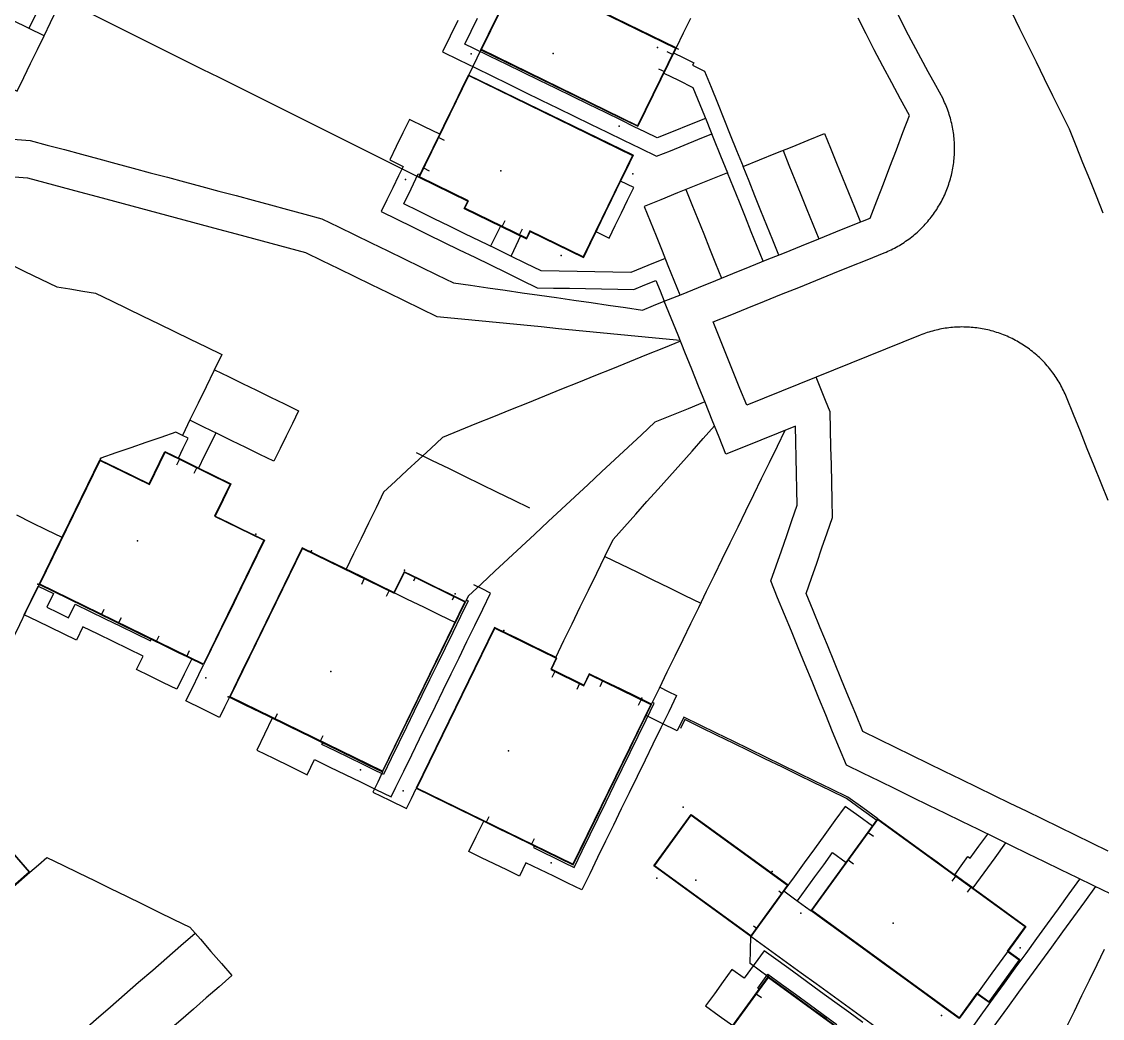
# Model space of a CAD drawing. Header units: metres. Extents: x 337936 to 338469, y 373266 to 374026.
# Drawn here: x 338350.1 to 338407.9, y 373376.8 to 373430 of the extents above; entities that cross this region are included whole.
import ezdxf

# ---------------------------------------------------------------- set-up
doc = ezdxf.new("R2010")
doc.units = ezdxf.units.M
for name, color, linetype in [('3D_LINES', 3, 'Continuous'), ('3D_Points', 1, 'Continuous'), ('PLOTS EXTERNAL LEVEL', 6, 'Continuous'), ('PLOTS FFL', 5, 'Continuous')]:
    doc.layers.add(name, color=color, linetype=linetype)

msp = doc.modelspace()

# ---------------------------------------------------------------- linework, layer by layer
at = {"layer": '3D_LINES'}
for points in [[(338351.344, 373429.244, 34.001), (338351.692, 373429.959, 34.001), (338352.041, 373430.673, 34.001), (338352.389, 373431.388, 34.001), (338353.109, 373431.037, 34.001), (338353.459, 373431.756, 34.001), (338353.81, 373432.475, 34.001), (338354.161, 373433.194, 34.001), (338353.352, 373433.589, 34.001), (338352.543, 373433.983, 34.001), (338352.192, 373433.264, 34.001), (338351.841, 373432.545, 34.001), (338351.491, 373431.826, 34.001), (338351.581, 373431.782, 34.001), (338351.232, 373431.068, 34.001), (338350.884, 373430.353, 34.001), (338350.535, 373429.639, 34.001)], [(338376.586, 373432.753, 34.043), (338377.442, 373432.335, 34.043), (338378.299, 373431.917, 34.043), (338379.155, 373431.5, 34.043), (338380.012, 373431.082, 34.043), (338380.868, 373430.664, 34.043), (338381.724, 373430.246, 34.043), (338382.581, 373429.829, 34.043), (338383.437, 373429.411, 34.043), (338384.294, 373428.993, 34.043), (338384.766, 373428.763, 34.043), (338385.239, 373428.532, 34.043)], [(338351.405, 373431.651, 34.001), (338351.783, 373431.462, 34.002), (338352.673, 373431.018, 34.002), (338353.563, 373430.575, 34.002), (338354.453, 373430.131, 34.002), (338355.343, 373429.687, 34.002), (338356.233, 373429.243, 34.002), (338357.122, 373428.799, 34.002), (338358.012, 373428.355, 34.002), (338358.902, 373427.911, 34.002), (338359.792, 373427.467, 34.002), (338360.682, 373427.023, 34.002), (338361.572, 373426.579, 34.002), (338362.462, 373426.135, 34.002), (338363.352, 373425.691, 34.002), (338364.242, 373425.247, 34.002), (338365.131, 373424.803, 34.002), (338366.021, 373424.359, 34.002), (338366.911, 373423.915, 34.002), (338367.801, 373423.471, 34.002), (338368.691, 373423.027, 34.002), (338369.581, 373422.583, 34.002), (338370.471, 373422.139, 34.002), (338371.361, 373421.696, 34.002)], [(338341.547, 373430.351, 33.93), (338342.382, 373429.944, 33.93), (338343.217, 373429.536, 33.929), (338344.052, 373429.129, 33.929), (338344.887, 373428.722, 33.928), (338345.722, 373428.315, 33.928), (338346.557, 373427.907, 33.928), (338347.392, 373427.5, 33.928), (338348.227, 373427.093, 33.932), (338349.062, 373426.685, 33.937), (338349.897, 373426.278, 33.941), (338350.259, 373427.02, 33.95), (338350.621, 373427.761, 33.959), (338350.982, 373428.503, 33.969), (338351.344, 373429.244, 33.978), (338350.509, 373429.651, 33.973), (338349.674, 373430.059, 33.971)], [(338386.673, 373424.833, 34.043), (338385.813, 373424.485, 34.043), (338384.954, 373424.138, 34.043), (338384.094, 373423.791, 34.043), (338383.464, 373424.098, 34.043), (338382.834, 373424.405, 34.043), (338382.204, 373424.712, 34.043), (338381.326, 373425.141, 34.043), (338380.447, 373425.569, 34.043), (338379.569, 373425.998, 34.043), (338378.69, 373426.426, 34.043), (338377.812, 373426.855, 34.043), (338376.933, 373427.283, 34.043), (338376.055, 373427.711, 34.043), (338375.177, 373428.14, 34.043), (338374.298, 373428.568, 34.043), (338373.824, 373428.8, 34.043), (338374.162, 373429.493, 34.043), (338374.5, 373430.186, 34.043)], [(338385.872, 373430.172, 34.042), (338385.488, 373429.385, 34.042), (338385.104, 373428.598, 34.042), (338384.695, 373427.759, 34.042), (338384.286, 373426.921, 34.042), (338383.878, 373426.083, 34.042), (338383.469, 373425.245, 34.042), (338383.06, 373424.406, 34.042), (338382.222, 373424.815, 34.043), (338381.383, 373425.224, 34.043), (338380.545, 373425.633, 34.043), (338379.706, 373426.042, 34.043), (338378.868, 373426.451, 34.043), (338378.03, 373426.86, 34.043), (338377.191, 373427.268, 34.043), (338376.353, 373427.677, 34.043), (338375.515, 373428.086, 34.043), (338374.676, 373428.495, 34.043), (338375.085, 373429.334, 34.043), (338375.494, 373430.172, 34.043)], [(338408.309, 373383.407, 34.235), (338407.428, 373383.837, 34.238), (338406.546, 373384.267, 34.24), (338405.664, 373384.697, 34.243), (338404.783, 373385.127, 34.246), (338403.901, 373385.557, 34.248), (338403.019, 373385.987, 34.248), (338402.138, 373386.417, 34.248), (338401.256, 373386.847, 34.246), (338400.374, 373387.277, 34.24), (338399.493, 373387.707, 34.234), (338398.611, 373388.137, 34.228), (338397.73, 373388.567, 34.221), (338396.848, 373388.997, 34.215), (338395.966, 373389.427, 34.209), (338395.085, 373389.857, 34.203), (338394.203, 373390.287, 34.197), (338393.835, 373391.181, 34.192), (338393.468, 373392.075, 34.188), (338393.1, 373392.969, 34.184), (338392.733, 373393.863, 34.179), (338392.365, 373394.758, 34.175), (338391.998, 373395.652, 34.17), (338391.63, 373396.546, 34.166), (338391.263, 373397.44, 34.161), (338390.895, 373398.334, 34.157), (338390.528, 373399.228, 34.153), (338390.16, 373400.123, 34.148), (338390.444, 373400.932, 34.148), (338390.727, 373401.741, 34.147), (338391.011, 373402.55, 34.147), (338391.294, 373403.36, 34.146), (338391.578, 373404.169, 34.146), (338391.558, 373405.015, 34.144), (338391.538, 373405.862, 34.141), (338391.518, 373406.708, 34.139), (338391.498, 373407.554, 34.137), (338391.479, 373408.401, 34.135), (338390.551, 373408.026, 34.13), (338389.624, 373407.651, 34.126), (338388.697, 373407.277, 34.121), (338387.77, 373406.902, 34.117), (338387.404, 373407.809, 34.113), (338387.037, 373408.715, 34.108), (338386.671, 373409.622, 34.104), (338386.305, 373410.529, 34.099), (338385.938, 373411.435, 34.095), (338385.572, 373412.342, 34.09), (338385.206, 373413.248, 34.086), (338384.84, 373414.155, 34.082), (338384.473, 373415.061, 34.077), (338385.39, 373415.432, 34.081), (338386.308, 373415.803, 34.086), (338387.225, 373416.173, 34.09), (338388.142, 373416.544, 34.095), (338389.059, 373416.914, 34.099), (338389.976, 373417.285, 34.103), (338390.893, 373417.655, 34.108), (338391.81, 373418.026, 34.112), (338392.727, 373418.396, 34.108), (338393.644, 373418.767, 34.104), (338394.562, 373419.137, 34.1), (338395.479, 373419.508, 34.095), (338395.827, 373420.42, 34.09), (338396.175, 373421.333, 34.084), (338396.524, 373422.245, 34.079), (338396.872, 373423.158, 34.073), (338397.221, 373424.07, 34.067), (338397.569, 373424.983, 34.062), (338397.096, 373425.859, 34.058), (338396.623, 373426.735, 34.055), (338396.15, 373427.611, 34.052), (338395.677, 373428.487, 34.049), (338395.256, 373429.339, 34.045), (338394.835, 373430.191, 34.042)], [(338408.182, 373404.43, 34.134), (338407.812, 373405.348, 34.132), (338407.441, 373406.265, 34.129), (338407.07, 373407.183, 34.127), (338406.699, 373408.101, 34.125), (338406.328, 373409.019, 34.121), (338405.958, 373409.936, 34.118), (338405.92, 373410.028, 34.117), (338405.88, 373410.119, 34.117), (338405.839, 373410.21, 34.116), (338405.797, 373410.299, 34.116), (338405.753, 373410.388, 34.116), (338405.708, 373410.476, 34.115), (338405.661, 373410.564, 34.115), (338405.613, 373410.651, 34.115), (338405.563, 373410.736, 34.114), (338405.512, 373410.821, 34.114), (338405.459, 373410.906, 34.114), (338405.405, 373410.989, 34.114), (338405.35, 373411.071, 34.113), (338405.294, 373411.153, 34.113), (338405.236, 373411.233, 34.113), (338405.176, 373411.313, 34.112), (338405.116, 373411.391, 34.112), (338405.054, 373411.469, 34.112), (338404.991, 373411.546, 34.112), (338404.926, 373411.621, 34.112), (338404.861, 373411.695, 34.111), (338404.794, 373411.769, 34.111), (338404.726, 373411.841, 34.111), (338404.657, 373411.912, 34.111), (338404.586, 373411.982, 34.111), (338404.515, 373412.051, 34.11), (338404.442, 373412.118, 34.11), (338404.368, 373412.184, 34.11), (338404.293, 373412.249, 34.11), (338404.217, 373412.313, 34.11), (338404.14, 373412.376, 34.11), (338404.062, 373412.437, 34.11), (338403.983, 373412.497, 34.109), (338403.903, 373412.556, 34.109), (338403.822, 373412.613, 34.109), (338403.74, 373412.669, 34.109), (338403.658, 373412.724, 34.109), (338403.574, 373412.777, 34.109), (338403.489, 373412.829, 34.109), (338403.404, 373412.879, 34.109), (338403.318, 373412.929, 34.109), (338403.231, 373412.976, 34.109), (338403.143, 373413.022, 34.109), (338403.054, 373413.067, 34.109), (338402.965, 373413.11, 34.109), (338402.875, 373413.152, 34.109), (338402.784, 373413.192, 34.109), (338402.693, 373413.231, 34.109), (338402.601, 373413.268, 34.109), (338402.509, 373413.304, 34.109), (338402.415, 373413.338, 34.109), (338402.322, 373413.371, 34.109), (338402.228, 373413.402, 34.109), (338402.133, 373413.431, 34.109), (338402.038, 373413.459, 34.11), (338401.942, 373413.486, 34.11), (338401.846, 373413.511, 34.11), (338401.75, 373413.534, 34.11), (338401.653, 373413.555, 34.11), (338401.556, 373413.575, 34.11), (338401.458, 373413.594, 34.11), (338401.36, 373413.611, 34.11), (338401.262, 373413.626, 34.111), (338401.164, 373413.639, 34.111), (338401.065, 373413.651, 34.111), (338400.967, 373413.661, 34.111), (338400.868, 373413.67, 34.111), (338400.769, 373413.677, 34.112), (338400.67, 373413.682, 34.112), (338400.571, 373413.686, 34.112), (338400.472, 373413.688, 34.112), (338400.372, 373413.689, 34.113), (338400.273, 373413.688, 34.113), (338400.174, 373413.685, 34.113), (338400.075, 373413.68, 34.113), (338399.976, 373413.674, 34.114), (338399.877, 373413.666, 34.114), (338399.778, 373413.657, 34.114), (338399.68, 373413.646, 34.115), (338399.581, 373413.633, 34.115), (338399.483, 373413.619, 34.115), (338399.385, 373413.603, 34.116), (338399.288, 373413.586, 34.116), (338399.19, 373413.567, 34.116), (338399.093, 373413.546, 34.117), (338398.996, 373413.524, 34.117), (338398.9, 373413.5, 34.117), (338398.804, 373413.474, 34.118), (338398.709, 373413.447, 34.118), (338398.614, 373413.419, 34.119), (338398.519, 373413.388, 34.119), (338398.425, 373413.357, 34.119), (338398.332, 373413.323, 34.12), (338398.239, 373413.288, 34.12), (338398.147, 373413.252, 34.121), (338397.22, 373412.877, 34.125), (338396.292, 373412.503, 34.129), (338395.365, 373412.128, 34.133), (338394.438, 373411.754, 34.138), (338393.511, 373411.379, 34.139), (338392.584, 373411.004, 34.134), (338391.657, 373410.63, 34.13), (338390.729, 373410.255, 34.125), (338389.802, 373409.88, 34.121), (338388.875, 373409.506, 34.117), (338388.515, 373410.396, 34.112), (338388.156, 373411.286, 34.108), (338387.796, 373412.176, 34.104), (338387.436, 373413.066, 34.099), (338387.077, 373413.956, 34.095), (338387.992, 373414.326, 34.099), (338388.907, 373414.696, 34.104), (338389.822, 373415.066, 34.108), (338390.737, 373415.435, 34.112), (338391.652, 373415.805, 34.117), (338392.567, 373416.175, 34.12), (338393.483, 373416.544, 34.116), (338394.398, 373416.914, 34.111), (338395.313, 373417.284, 34.107), (338396.228, 373417.654, 34.103), (338396.32, 373417.692, 34.102), (338396.411, 373417.731, 34.102), (338396.502, 373417.772, 34.102), (338396.592, 373417.815, 34.101), (338396.681, 373417.859, 34.101), (338396.77, 373417.905, 34.1), (338396.858, 373417.952, 34.1), (338396.945, 373418, 34.099), (338397.031, 373418.05, 34.099), (338397.117, 373418.102, 34.098), (338397.201, 373418.154, 34.098), (338397.285, 373418.209, 34.097), (338397.367, 373418.264, 34.097), (338397.449, 373418.321, 34.096), (338397.53, 373418.379, 34.096), (338397.61, 373418.439, 34.095), (338397.689, 373418.5, 34.095), (338397.766, 373418.562, 34.094), (338397.843, 373418.626, 34.094), (338397.919, 373418.691, 34.093), (338397.994, 373418.757, 34.093), (338398.067, 373418.824, 34.092), (338398.139, 373418.892, 34.092), (338398.211, 373418.962, 34.091), (338398.281, 373419.033, 34.091), (338398.35, 373419.105, 34.09), (338398.417, 373419.178, 34.089), (338398.484, 373419.252, 34.089), (338398.549, 373419.328, 34.088), (338398.613, 373419.404, 34.088), (338398.676, 373419.481, 34.087), (338398.737, 373419.56, 34.087), (338398.797, 373419.639, 34.086), (338398.856, 373419.72, 34.086), (338398.913, 373419.801, 34.085), (338398.969, 373419.884, 34.084), (338399.024, 373419.967, 34.084), (338399.077, 373420.051, 34.083), (338399.129, 373420.136, 34.083), (338399.18, 373420.222, 34.082), (338399.229, 373420.309, 34.082), (338399.276, 373420.397, 34.081), (338399.322, 373420.485, 34.08), (338399.367, 373420.574, 34.08), (338399.41, 373420.664, 34.079), (338399.452, 373420.754, 34.079), (338399.492, 373420.846, 34.078), (338399.53, 373420.937, 34.078), (338399.567, 373421.03, 34.077), (338399.603, 373421.123, 34.076), (338399.637, 373421.217, 34.076), (338399.669, 373421.311, 34.075), (338399.7, 373421.406, 34.075), (338399.73, 373421.501, 34.074), (338399.757, 373421.597, 34.074), (338399.783, 373421.693, 34.073), (338399.808, 373421.789, 34.072), (338399.831, 373421.886, 34.072), (338399.852, 373421.984, 34.071), (338399.872, 373422.081, 34.071), (338399.89, 373422.179, 34.07), (338399.906, 373422.278, 34.07), (338399.921, 373422.376, 34.069), (338399.934, 373422.475, 34.069), (338399.946, 373422.574, 34.068), (338399.956, 373422.673, 34.068), (338399.964, 373422.772, 34.067), (338399.97, 373422.872, 34.066), (338399.975, 373422.971, 34.066), (338399.978, 373423.071, 34.065), (338399.98, 373423.17, 34.065), (338399.98, 373423.27, 34.064), (338399.978, 373423.37, 34.064), (338399.975, 373423.469, 34.063), (338399.97, 373423.569, 34.063), (338399.963, 373423.668, 34.062), (338399.955, 373423.768, 34.062), (338399.945, 373423.867, 34.061), (338399.933, 373423.966, 34.061), (338399.92, 373424.064, 34.06), (338399.905, 373424.163, 34.06), (338399.889, 373424.261, 34.06), (338399.87, 373424.359, 34.059), (338399.851, 373424.457, 34.059), (338399.829, 373424.554, 34.058), (338399.806, 373424.651, 34.058), (338399.782, 373424.748, 34.057), (338399.755, 373424.844, 34.057), (338399.728, 373424.94, 34.056), (338399.698, 373425.035, 34.056), (338399.667, 373425.129, 34.056), (338399.635, 373425.224, 34.055), (338399.6, 373425.317, 34.055), (338399.565, 373425.41, 34.054), (338399.528, 373425.503, 34.054), (338399.489, 373425.595, 34.054), (338399.449, 373425.686, 34.053), (338399.407, 373425.776, 34.053), (338399.364, 373425.866, 34.053), (338398.971, 373426.593, 34.05), (338398.578, 373427.321, 34.047), (338398.185, 373428.048, 34.044), (338397.792, 373428.776, 34.042), (338397.399, 373429.503, 34.039), (338396.963, 373430.386, 34.036)], [(338403.015, 373430.516, 33.598), (338403.455, 373429.625, 33.598), (338403.895, 373428.734, 33.598), (338404.335, 373427.843, 33.598), (338404.775, 373426.952, 33.598), (338405.215, 373426.061, 33.598), (338405.655, 373425.17, 33.598), (338406.095, 373424.278, 33.598), (338406.458, 373423.381, 33.598), (338406.82, 373422.483, 33.598), (338407.183, 373421.586, 33.598), (338407.545, 373420.688, 33.598), (338407.908, 373419.791, 33.598)], [(338373.44, 373430.067, 34.043), (338373.03, 373429.226, 34.043), (338372.62, 373428.385, 34.043), (338373.5, 373427.956, 34.043), (338374.38, 373427.527, 34.043), (338375.26, 373427.098, 34.043), (338376.14, 373426.669, 34.043), (338377.02, 373426.239, 34.043), (338377.9, 373425.81, 34.043), (338378.78, 373425.381, 34.043), (338379.66, 373424.952, 34.043), (338380.54, 373424.523, 34.043), (338381.42, 373424.094, 34.043), (338382.3, 373423.664, 34.043), (338383.18, 373423.235, 34.043), (338384.06, 373422.806, 34.043), (338384.797, 373423.104, 34.043), (338385.535, 373423.402, 34.043), (338386.273, 373423.7, 34.043), (338387.01, 373423.998, 34.043)], [(338374.677, 373428.495, 34.064), (338374.239, 373427.596, 34.072), (338373.8, 373426.697, 34.083)], [(338384.617, 373428.403, 34.05), (338384.934, 373428.249, 34.05)], [(338384.905, 373428.191, 34.05), (338384.971, 373428.326, 34.05), (338385.51, 373428.063, 34.05), (338386.05, 373427.8, 34.054), (338385.984, 373427.665, 34.054), (338386.626, 373427.352, 34.058), (338386.969, 373426.504, 34.062), (338387.311, 373425.656, 34.067), (338387.654, 373424.807, 34.071), (338387.997, 373423.959, 34.075), (338388.339, 373423.111, 34.079), (338388.682, 373422.263, 34.083)], [(338384.169, 373427.484, 34.05), (338384.486, 373427.33, 34.05)], [(338384.445, 373427.248, 34.05), (338385.225, 373426.867, 34.051), (338386.005, 373426.487, 34.057), (338386.373, 373425.575, 34.061), (338386.742, 373424.662, 34.066), (338387.111, 373423.75, 34.07), (338387.479, 373422.838, 34.075), (338387.848, 373421.925, 34.079)], [(338374.019, 373427.147, 34.039), (338374.898, 373426.718, 34.039), (338375.777, 373426.289, 34.039), (338376.656, 373425.861, 34.039), (338377.535, 373425.432, 34.039), (338378.414, 373425.003, 34.039), (338379.292, 373424.575, 34.039), (338380.171, 373424.146, 34.039), (338381.05, 373423.718, 34.039), (338381.929, 373423.289, 34.039), (338382.808, 373422.86, 34.039), (338382.412, 373422.049, 34.039), (338382.035, 373421.275, 34.053), (338381.658, 373420.502, 34.066), (338381.28, 373419.729, 34.08), (338380.903, 373418.956, 34.093), (338380.526, 373418.182, 34.107), (338380.149, 373417.409, 34.12), (338379.652, 373417.652, 34.129), (338379.154, 373417.894, 34.137), (338378.539, 373418.194, 34.137), (338377.924, 373418.494, 34.137), (338377.309, 373418.794, 34.137), (338377.116, 373418.399, 34.137), (338376.284, 373418.805, 34.137), (338375.452, 373419.21, 34.137), (338374.62, 373419.616, 34.137), (338373.788, 373420.022, 34.137), (338373.981, 373420.417, 34.137), (338373.108, 373420.843, 34.137), (338372.234, 373421.269, 34.137), (338371.361, 373421.696, 34.137), (338371.74, 373422.474, 34.137), (338372.12, 373423.253, 34.137), (338372.5, 373424.032, 34.137), (338372.88, 373424.81, 34.137), (338373.26, 373425.589, 34.137), (338373.64, 373426.368, 34.137), (338374.019, 373427.147, 34.137)], [(338384.521, 373417.346, 34.142), (338383.6, 373416.974, 34.142), (338382.679, 373416.601, 34.142), (338381.724, 373416.617, 34.142), (338380.768, 373416.633, 34.142), (338379.813, 373416.649, 34.142), (338378.858, 373416.664, 34.142), (338377.903, 373416.68, 34.142), (338377.086, 373417.078, 34.142), (338376.269, 373417.477, 34.142), (338375.453, 373417.875, 34.142), (338374.636, 373418.273, 34.142), (338373.819, 373418.672, 34.142), (338373.002, 373419.07, 34.142), (338372.185, 373419.469, 34.142), (338371.369, 373419.867, 34.142), (338370.552, 373420.265, 34.142), (338370.943, 373421.067, 34.142), (338371.334, 373421.87, 34.142), (338371.424, 373421.826, 34.142), (338371.775, 373422.545, 34.142), (338372.126, 373423.264, 34.142), (338372.476, 373423.983, 34.142), (338371.667, 373424.377, 34.142), (338370.858, 373424.772, 34.142), (338370.508, 373424.053, 34.142), (338370.157, 373423.334, 34.142), (338369.806, 373422.615, 34.142), (338370.525, 373422.264, 34.142), (338370.277, 373421.754, 34.142), (338369.967, 373421.12, 34.142), (338369.658, 373420.485, 34.142), (338369.348, 373419.851, 34.142), (338370.182, 373419.444, 34.142), (338371.016, 373419.037, 34.142), (338371.85, 373418.631, 34.142), (338372.684, 373418.224, 34.142), (338373.518, 373417.817, 34.142), (338374.352, 373417.41, 34.142), (338375.186, 373417.004, 34.142), (338376.02, 373416.597, 34.142), (338376.854, 373416.19, 34.142), (338377.688, 373415.783, 34.142), (338378.548, 373415.769, 34.142), (338379.408, 373415.755, 34.142), (338380.267, 373415.741, 34.142), (338381.127, 373415.727, 34.142), (338381.987, 373415.713, 34.142), (338382.847, 373415.699, 34.142), (338383.435, 373415.936, 34.142), (338384.024, 373416.174, 34.142), (338384.249, 373415.618, 34.142), (338384.473, 373415.061, 34.142)], [(338372.396, 373423.819, 34.118), (338372.713, 373423.664, 34.132)], [(338390.593, 373417.534, 34.106), (338390.274, 373418.322, 34.102), (338389.956, 373419.11, 34.098), (338389.637, 373419.898, 34.095), (338389.319, 373420.686, 34.091), (338389.001, 373421.474, 34.087), (338388.682, 373422.263, 34.083), (338389.554, 373422.615, 34.087), (338390.425, 373422.967, 34.09), (338391.297, 373423.319, 34.086), (338392.168, 373423.671, 34.082), (338393.04, 373424.023, 34.078), (338393.358, 373423.235, 34.082), (338393.677, 373422.447, 34.085), (338393.995, 373421.659, 34.088), (338394.314, 373420.871, 34.091), (338394.632, 373420.083, 34.094), (338394.95, 373419.295, 34.098)], [(338349.666, 373423.717, 33.918), (338350.595, 373423.652, 33.926), (338351.512, 373423.406, 33.933), (338352.429, 373423.16, 33.939), (338353.347, 373422.914, 33.947), (338354.264, 373422.669, 33.955), (338355.181, 373422.423, 33.963), (338356.098, 373422.177, 33.971), (338357.015, 373421.931, 33.979), (338357.933, 373421.686, 33.987), (338358.85, 373421.44, 33.995), (338359.767, 373421.194, 34.003), (338360.684, 373420.948, 34.011), (338361.601, 373420.703, 34.019), (338362.519, 373420.457, 34.027), (338363.436, 373420.211, 34.035), (338364.353, 373419.965, 34.043), (338365.27, 373419.72, 34.051), (338366.187, 373419.474, 34.059), (338367.065, 373419.046, 34.065), (338367.943, 373418.618, 34.069), (338368.82, 373418.19, 34.069), (338369.698, 373417.762, 34.068), (338370.575, 373417.334, 34.092), (338371.453, 373416.906, 34.094), (338372.33, 373416.478, 34.094), (338373.208, 373416.05, 34.094), (338374.127, 373415.917, 34.097), (338375.046, 373415.785, 34.099), (338375.965, 373415.653, 34.101), (338376.883, 373415.52, 34.103), (338377.802, 373415.388, 34.106), (338378.721, 373415.256, 34.11), (338379.64, 373415.123, 34.121), (338380.559, 373414.991, 34.107), (338381.478, 373414.859, 34.092), (338382.397, 373414.726, 34.078), (338383.316, 373414.594, 34.072), (338383.895, 373414.828, 34.074), (338384.473, 373415.061, 34.077)], [(338390.815, 373423.124, 34.089), (338391.133, 373422.336, 34.092), (338391.452, 373421.548, 34.095), (338391.77, 373420.76, 34.098), (338392.088, 373419.972, 34.102), (338392.407, 373419.184, 34.105), (338392.725, 373418.395, 34.108)], [(338371.603, 373422.192, 34.138), (338371.92, 373422.038, 34.152)], [(338349.526, 373421.722, 33.901), (338350.456, 373421.657, 33.909), (338351.384, 373421.408, 33.916), (338352.312, 373421.159, 33.922), (338353.241, 373420.91, 33.929), (338354.169, 373420.662, 33.937), (338355.098, 373420.413, 33.945), (338356.026, 373420.164, 33.954), (338356.955, 373419.915, 33.962), (338357.883, 373419.666, 33.97), (338358.812, 373419.418, 33.978), (338359.74, 373419.169, 33.986), (338360.668, 373418.92, 33.994), (338361.597, 373418.671, 34.002), (338362.525, 373418.423, 34.01), (338363.454, 373418.174, 34.019), (338364.382, 373417.925, 34.027), (338365.311, 373417.676, 34.035), (338366.188, 373417.248, 34.04), (338367.066, 373416.82, 34.04), (338367.943, 373416.392, 34.04), (338368.821, 373415.964, 34.038), (338369.698, 373415.536, 34.052), (338370.576, 373415.108, 34.077), (338371.453, 373414.68, 34.078), (338372.331, 373414.252, 34.078), (338373.258, 373414.161, 34.081), (338374.186, 373414.071, 34.084), (338375.113, 373413.98, 34.086), (338376.04, 373413.889, 34.089), (338376.968, 373413.799, 34.091), (338377.895, 373413.708, 34.094), (338378.822, 373413.617, 34.106), (338379.75, 373413.526, 34.124), (338380.677, 373413.436, 34.109), (338381.604, 373413.345, 34.094), (338382.531, 373413.254, 34.08), (338383.459, 373413.164, 34.076), (338384.386, 373413.073, 34.082), (338385.313, 373412.982, 34.087)], [(338380.82, 373418.785, 34.091), (338381.528, 373418.44, 34.081), (338381.857, 373419.115, 34.073), (338382.186, 373419.789, 34.066), (338382.515, 373420.464, 34.059), (338382.844, 373421.139, 34.052), (338382.137, 373421.484, 34.067)], [(338389.758, 373417.197, 34.102), (338389.44, 373417.985, 34.098), (338389.121, 373418.773, 34.095), (338388.803, 373419.561, 34.091), (338388.485, 373420.349, 34.087), (338388.166, 373421.137, 34.083), (338387.848, 373421.925, 34.079), (338386.958, 373421.566, 34.075), (338386.068, 373421.206, 34.071), (338385.177, 373420.847, 34.066), (338384.287, 373420.487, 34.062), (338383.397, 373420.127, 34.058), (338383.716, 373419.339, 34.062), (338384.034, 373418.551, 34.066), (338384.353, 373417.763, 34.07), (338384.671, 373416.975, 34.073), (338384.989, 373416.187, 34.077), (338385.308, 373415.399, 34.081)], [(338385.623, 373421.026, 34.069), (338385.941, 373420.238, 34.072), (338386.259, 373419.45, 34.076), (338386.578, 373418.662, 34.08), (338386.896, 373417.874, 34.084), (338387.215, 373417.086, 34.088), (338387.533, 373416.298, 34.092)], [(338375.956, 373419.357, 34.144), (338375.801, 373419.04, 34.125)], [(338375.722, 373419.079, 34.125), (338375.459, 373418.54, 34.12), (338375.196, 373418, 34.115)], [(338376.875, 373418.909, 34.144), (338376.721, 373418.592, 34.125)], [(338376.801, 373418.553, 34.125), (338376.543, 373418.025, 34.12), (338376.286, 373417.497, 34.115)], [(338349.461, 373417.079, 33.802), (338350.317, 373416.661, 33.802), (338351.173, 373416.244, 33.802), (338352.029, 373415.826, 33.802), (338352.718, 373415.719, 33.802), (338353.407, 373415.611, 33.802), (338354.096, 373415.503, 33.802), (338354.938, 373415.092, 33.802), (338355.781, 373414.681, 33.802), (338356.624, 373414.27, 33.802), (338357.466, 373413.859, 33.802), (338358.309, 373413.448, 33.802), (338359.152, 373413.037, 33.802), (338359.994, 373412.626, 33.802), (338360.837, 373412.215, 33.802), (338360.416, 373411.352, 33.802), (338359.995, 373410.489, 33.802), (338359.574, 373409.626, 33.802), (338359.153, 373408.764, 33.802), (338358.733, 373407.901, 33.802), (338358.383, 373408.071, 33.802), (338357.581, 373407.795, 33.802), (338356.779, 373407.519, 33.802), (338355.976, 373407.242, 33.802), (338355.174, 373406.966, 33.802), (338354.372, 373406.69, 33.802), (338353.958, 373405.842, 33.802), (338353.544, 373404.994, 33.802), (338353.131, 373404.145, 33.802), (338352.717, 373403.297, 33.802), (338352.303, 373402.449, 33.802), (338351.495, 373402.844, 33.802), (338350.686, 373403.238, 33.802), (338349.878, 373403.632, 33.802)], [(338385.335, 373412.929, 34.088), (338384.427, 373412.562, 34.083), (338383.519, 373412.195, 34.079), (338382.611, 373411.828, 34.083), (338381.703, 373411.462, 34.098), (338380.795, 373411.095, 34.114), (338379.887, 373410.728, 34.118), (338378.979, 373410.361, 34.096), (338378.071, 373409.994, 34.074), (338377.163, 373409.628, 34.063), (338376.256, 373409.261, 34.056), (338375.348, 373408.894, 34.05), (338374.44, 373408.527, 34.045), (338373.532, 373408.16, 34.039), (338372.624, 373407.793, 34.033), (338371.995, 373407.207, 34.027), (338371.366, 373406.62, 34.02), (338370.737, 373406.034, 34.014), (338370.108, 373405.447, 33.993), (338369.479, 373404.86, 33.969), (338369.078, 373404.039, 33.951), (338368.678, 373403.218, 33.932), (338368.277, 373402.397, 33.913), (338367.877, 373401.576, 33.895), (338367.476, 373400.755, 33.906)], [(338360.442, 373411.406, 33.926), (338361.191, 373411.041, 33.926), (338361.94, 373410.675, 33.926), (338362.689, 373410.31, 33.926), (338363.438, 373409.945, 33.926), (338364.187, 373409.579, 33.926), (338364.936, 373409.214, 33.926), (338364.607, 373408.54, 33.915), (338364.279, 373407.866, 33.904), (338363.95, 373407.192, 33.893), (338363.621, 373406.518, 33.882), (338362.872, 373406.883, 33.882), (338362.123, 373407.248, 33.882), (338361.374, 373407.614, 33.882), (338360.625, 373407.979, 33.882), (338359.876, 373408.344, 33.882), (338359.127, 373408.71, 33.882)], [(338408.19, 373385.69, 34.225), (338407.316, 373386.116, 34.227), (338406.442, 373386.542, 34.23), (338405.568, 373386.969, 34.233), (338404.694, 373387.395, 34.235), (338403.82, 373387.821, 34.237), (338402.946, 373388.248, 34.237), (338402.072, 373388.674, 34.237), (338401.198, 373389.1, 34.237), (338400.324, 373389.527, 34.234), (338399.45, 373389.953, 34.228), (338398.576, 373390.379, 34.222), (338397.702, 373390.805, 34.215), (338396.828, 373391.232, 34.209), (338395.954, 373391.658, 34.203), (338395.08, 373392.084, 34.197), (338394.701, 373393.006, 34.193), (338394.322, 373393.929, 34.188), (338393.943, 373394.851, 34.183), (338393.564, 373395.773, 34.179), (338393.185, 373396.695, 34.174), (338392.806, 373397.617, 34.17), (338392.427, 373398.539, 34.165), (338392.048, 373399.461, 34.161), (338392.331, 373400.271, 34.16), (338392.615, 373401.08, 34.16), (338392.898, 373401.889, 34.159), (338393.182, 373402.698, 34.159), (338393.465, 373403.508, 34.159), (338393.443, 373404.448, 34.156), (338393.421, 373405.388, 34.153), (338393.399, 373406.329, 34.151), (338393.377, 373407.269, 34.148), (338393.355, 373408.21, 34.146), (338393.333, 373409.15, 34.143), (338393.083, 373409.768, 34.14), (338392.833, 373410.386, 34.137), (338392.584, 373411.004, 34.134)], [(338386.646, 373409.684, 34.103), (338385.752, 373409.323, 34.099), (338384.858, 373408.962, 34.095), (338383.964, 373408.6, 34.091), (338383.253, 373407.937, 34.089), (338382.542, 373407.274, 34.097), (338381.83, 373406.61, 34.111), (338381.119, 373405.947, 34.124), (338380.407, 373405.283, 34.107), (338379.696, 373404.62, 34.089), (338378.985, 373403.957, 34.07), (338378.273, 373403.293, 34.052), (338377.562, 373402.63, 34.033), (338376.85, 373401.967, 34.014), (338376.139, 373401.303, 34.002), (338375.428, 373400.64, 33.994), (338374.716, 373399.976, 33.986), (338374.005, 373399.313, 33.978), (338373.861, 373399.017, 33.975)], [(338378.672, 373396.045, 34.035), (338379.111, 373396.944, 34.044), (338379.549, 373397.843, 34.058), (338379.987, 373398.741, 34.071), (338380.426, 373399.64, 34.085), (338380.864, 373400.539, 34.098), (338381.302, 373401.438, 34.112), (338381.741, 373402.337, 34.125), (338382.343, 373403.011, 34.113), (338382.945, 373403.686, 34.101), (338383.547, 373404.361, 34.1), (338384.15, 373405.036, 34.101), (338384.752, 373405.711, 34.103), (338385.354, 373406.386, 34.105), (338385.956, 373407.06, 34.106), (338386.558, 373407.735, 34.108), (338387.161, 373408.41, 34.11)], [(338383.795, 373393.546, 34.129), (338384.215, 373394.407, 34.129), (338384.635, 373395.268, 34.129), (338385.055, 373396.129, 34.129), (338385.475, 373396.99, 34.13), (338385.895, 373397.85, 34.13), (338386.314, 373398.711, 34.13), (338386.734, 373399.572, 34.13), (338387.154, 373400.433, 34.13), (338387.574, 373401.294, 34.13), (338387.994, 373402.154, 34.131), (338388.414, 373403.015, 34.131), (338388.833, 373403.876, 34.131), (338389.253, 373404.737, 34.131), (338389.673, 373405.598, 34.131), (338390.093, 373406.459, 34.132), (338390.513, 373407.319, 34.132), (338390.933, 373408.18, 34.132)], [(338360.513, 373408.045, 33.882), (338360.207, 373407.415, 33.872), (338359.9, 373406.786, 33.862), (338359.593, 373406.157, 33.852), (338359.054, 373406.42, 33.852), (338358.514, 373406.683, 33.852), (338358.775, 373407.218, 33.86), (338359.036, 373407.753, 33.869), (338358.733, 373407.901, 33.869)], [(338361.324, 373405.313, 33.803), (338360.905, 373404.453, 33.803), (338360.486, 373403.594, 33.803), (338361.199, 373403.246, 33.803), (338361.911, 373402.898, 33.803), (338362.624, 373402.551, 33.803), (338363.115, 373402.312, 33.803), (338362.708, 373401.479, 33.803), (338362.302, 373400.645, 33.803), (338361.896, 373399.812, 33.803), (338361.489, 373398.979, 33.803), (338361.083, 373398.146, 33.803), (338360.677, 373397.313, 33.803), (338360.271, 373396.48, 33.803), (338359.864, 373395.647, 33.803), (338358.985, 373396.076, 33.803), (338358.107, 373396.504, 33.803), (338357.228, 373396.933, 33.803), (338356.349, 373397.362, 33.803), (338355.47, 373397.79, 33.802), (338354.591, 373398.219, 33.802), (338353.713, 373398.647, 33.802), (338352.834, 373399.076, 33.802), (338351.955, 373399.505, 33.802), (338351.076, 373399.933, 33.802), (338351.483, 373400.766, 33.802), (338351.889, 373401.599, 33.802), (338352.295, 373402.432, 33.802), (338352.702, 373403.265, 33.802), (338353.108, 373404.099, 33.802), (338353.514, 373404.932, 33.802), (338353.92, 373405.765, 33.802), (338354.327, 373406.598, 33.802), (338355.203, 373406.17, 33.802), (338356.079, 373405.743, 33.802), (338356.956, 373405.316, 33.802), (338357.375, 373406.175, 33.802), (338357.794, 373407.034, 33.802), (338358.677, 373406.604, 33.802), (338359.559, 373406.174, 33.802), (338360.442, 373405.743, 33.802), (338361.324, 373405.313, 33.802)], [(338358.44, 373406.327, 33.847), (338358.594, 373406.644, 33.852)], [(338371.212, 373406.985, 34.022), (338372.077, 373406.563, 34.022), (338372.943, 373406.141, 34.022), (338373.808, 373405.719, 34.022), (338374.673, 373405.297, 34.022), (338375.539, 373404.875, 34.023), (338376.404, 373404.453, 34.024), (338377.269, 373404.031, 34.032)], [(338359.359, 373405.879, 33.847), (338359.513, 373406.196, 33.852)], [(338373.861, 373399.017, 33.975), (338373.04, 373399.418, 33.975), (338372.219, 373399.818, 33.976), (338371.398, 373400.219, 33.976), (338370.577, 373400.619, 33.976), (338370.305, 373400.063, 33.959), (338370.034, 373399.507, 33.942), (338369.147, 373399.94, 33.914), (338368.26, 373400.372, 33.887), (338367.374, 373400.805, 33.86), (338366.487, 373401.237, 33.832), (338365.6, 373401.67, 33.805), (338365.137, 373401.895, 33.805), (338364.705, 373401.009, 33.805), (338364.272, 373400.122, 33.805), (338363.84, 373399.236, 33.805), (338363.407, 373398.349, 33.805), (338362.975, 373397.463, 33.805), (338362.543, 373396.576, 33.805), (338362.11, 373395.69, 33.805), (338361.678, 373394.803, 33.805), (338361.245, 373393.916, 33.805), (338362.063, 373393.517, 33.824), (338362.882, 373393.118, 33.843), (338363.7, 373392.719, 33.862), (338364.518, 373392.32, 33.881), (338365.336, 373391.921, 33.9), (338366.154, 373391.522, 33.919), (338366.972, 373391.123, 33.938), (338367.79, 373390.724, 33.957), (338368.608, 373390.325, 33.976), (338369.427, 373389.926, 33.976)], [(338381.302, 373401.438, 34.112), (338382.156, 373401.021, 34.122), (338383.01, 373400.605, 34.109), (338383.864, 373400.188, 34.112), (338384.718, 373399.772, 34.118), (338385.572, 373399.355, 34.124), (338386.425, 373398.939, 34.13)], [(338368.171, 373400.416, 33.936), (338369.029, 373399.997, 33.972), (338369.887, 373399.579, 34.005), (338370.745, 373399.16, 34.005), (338371.602, 373398.742, 34.006), (338372.46, 373398.324, 34.004), (338373.318, 373397.905, 34)], [(338368.31, 373399.956, 33.958), (338368.465, 373400.272, 33.948)], [(338371.096, 373400.127, 33.982), (338371.19, 373400.32, 33.977)], [(338351.076, 373399.933, 33.802), (338350.725, 373399.214, 33.788), (338350.375, 373398.495, 33.774), (338350.024, 373397.776, 33.76), (338349.673, 373397.056, 33.746)], [(338351.032, 373399.843, 33.804), (338351.841, 373399.449, 33.804), (338351.491, 373398.73, 33.804), (338352.073, 373398.446, 33.804), (338352.655, 373398.162, 33.804), (338353.005, 373398.881, 33.804), (338353.81, 373398.489, 33.804), (338354.614, 373398.097, 33.804), (338355.418, 373397.704, 33.804), (338356.223, 373397.312, 33.804), (338357.027, 373396.92, 33.804), (338357.071, 373397.01, 33.804), (338357.79, 373396.659, 33.804), (338358.509, 373396.308, 33.804), (338359.228, 373395.958, 33.804), (338358.833, 373395.149, 33.804), (338358.439, 373394.34, 33.804), (338357.72, 373394.691, 33.804), (338357.001, 373395.041, 33.804), (338356.282, 373395.392, 33.804), (338356.632, 373396.111, 33.804), (338355.829, 373396.502, 33.804), (338355.026, 373396.894, 33.804), (338354.223, 373397.286, 33.804), (338353.42, 373397.678, 33.804), (338353.069, 373396.959, 33.804), (338352.374, 373397.298, 33.804), (338351.678, 373397.637, 33.804), (338350.983, 373397.976, 33.804), (338350.287, 373398.315, 33.804), (338350.66, 373399.079, 33.804), (338351.032, 373399.843, 33.804)], [(338373.905, 373399.107, 33.976), (338373.994, 373399.064, 33.976), (338373.583, 373398.221, 33.976), (338373.172, 373397.378, 33.976), (338372.761, 373396.535, 33.976), (338372.35, 373395.692, 33.976), (338371.939, 373394.849, 33.976), (338371.528, 373394.007, 33.976), (338371.117, 373393.164, 33.976), (338370.706, 373392.321, 33.976), (338370.295, 373391.478, 33.976), (338369.884, 373390.635, 33.976), (338369.473, 373389.792, 33.976), (338368.93, 373390.057, 33.976), (338368.388, 373390.322, 33.976), (338367.654, 373390.68, 33.976), (338366.92, 373391.038, 33.976), (338366.185, 373391.396, 33.975), (338366.229, 373391.486, 33.975), (338365.555, 373391.814, 33.975), (338364.881, 373392.143, 33.975), (338364.207, 373392.472, 33.975), (338363.533, 373392.801, 33.975), (338363.117, 373391.947, 33.975), (338362.7, 373391.094, 33.975), (338363.599, 373390.656, 33.975), (338364.498, 373390.217, 33.975), (338365.397, 373389.779, 33.975), (338365.791, 373390.587, 33.975), (338366.61, 373390.187, 33.975), (338367.429, 373389.788, 33.975), (338368.249, 373389.388, 33.975), (338369.068, 373388.989, 33.975), (338369.887, 373388.589, 33.975), (338370.14, 373389.108, 33.975), (338370.562, 373389.972, 33.975), (338370.983, 373390.836, 33.975), (338371.405, 373391.7, 33.975), (338371.826, 373392.565, 33.975), (338372.248, 373393.429, 33.975), (338372.669, 373394.293, 33.975), (338373.091, 373395.157, 33.975), (338373.512, 373396.021, 33.975), (338373.933, 373396.885, 33.975), (338374.355, 373397.75, 33.975), (338374.776, 373398.614, 33.975), (338375.198, 373399.478, 33.975), (338374.749, 373399.697, 33.975), (338374.299, 373399.916, 33.975)], [(338369.634, 373399.31, 34.013), (338369.788, 373399.627, 34.004)], [(338373.154, 373399.123, 33.976), (338373.248, 373399.316, 33.976)], [(338354.404, 373398.31, 33.832), (338354.559, 373398.627, 33.844)], [(338355.323, 373397.862, 33.834), (338355.478, 373398.179, 33.845)], [(338357.336, 373396.88, 33.838), (338357.49, 373397.197, 33.849)], [(338378.739, 373396.013, 33.975), (338378.023, 373396.362, 33.975), (338377.307, 373396.711, 33.975), (338376.591, 373397.061, 33.975), (338375.875, 373397.41, 33.975), (338375.412, 373397.636, 33.979), (338374.993, 373396.777, 33.988), (338374.574, 373395.919, 33.996), (338374.155, 373395.06, 34.005), (338373.736, 373394.201, 34.013), (338373.318, 373393.343, 34.022), (338372.899, 373392.484, 34.03), (338372.48, 373391.625, 34.038), (338372.061, 373390.767, 34.047), (338371.643, 373389.908, 34.055), (338371.224, 373389.05, 34.064), (338372.062, 373388.641, 34.072), (338372.901, 373388.232, 34.08), (338373.739, 373387.823, 34.088), (338374.577, 373387.414, 34.097), (338375.416, 373387.005, 34.105), (338376.254, 373386.596, 34.113), (338377.093, 373386.187, 34.121), (338377.931, 373385.778, 34.13), (338378.769, 373385.369, 34.138), (338379.608, 373384.961, 34.138), (338380.026, 373385.819, 34.138), (338380.445, 373386.678, 34.138), (338380.864, 373387.536, 34.138), (338381.283, 373388.395, 34.138), (338381.702, 373389.254, 34.138), (338382.12, 373390.112, 34.139), (338382.539, 373390.971, 34.139), (338382.958, 373391.829, 34.139), (338383.377, 373392.688, 34.139), (338383.795, 373393.547, 34.139), (338382.964, 373393.952, 34.139), (338382.132, 373394.358, 34.139), (338381.3, 373394.764, 34.139), (338380.468, 373395.17, 34.139), (338380.172, 373394.563, 34.139), (338379.308, 373394.985, 34.139), (338378.443, 373395.406, 34.139)], [(338358.963, 373396.087, 33.841), (338359.117, 373396.404, 33.853)], [(338361.245, 373393.916, 33.805), (338360.982, 373393.377, 33.805), (338360.719, 373392.838, 33.805), (338359.82, 373393.276, 33.805), (338358.922, 373393.715, 33.806), (338359.267, 373394.422, 33.806), (338359.611, 373395.129, 33.806), (338359.864, 373395.647, 33.806)], [(338378.491, 373394.991, 34.085), (338378.646, 373395.307, 34.07)], [(338384.234, 373394.445, 34.141), (338384.683, 373394.226, 34.141), (338385.132, 373394.007, 34.141), (338384.71, 373393.141, 34.141), (338384.288, 373392.276, 34.141), (338383.866, 373391.411, 34.141), (338383.444, 373390.546, 34.141), (338383.022, 373389.68, 34.141), (338382.6, 373388.815, 34.141), (338382.178, 373387.95, 34.141), (338381.756, 373387.084, 34.141), (338381.334, 373386.219, 34.141), (338380.912, 373385.354, 34.141), (338380.49, 373384.489, 34.141), (338380.068, 373383.623, 34.141), (338379.322, 373383.987, 34.141), (338378.576, 373384.351, 34.141), (338377.83, 373384.715, 34.141), (338377.084, 373385.079, 34.141), (338376.733, 373384.36, 34.141), (338376.059, 373384.688, 34.141), (338375.385, 373385.017, 34.141), (338374.711, 373385.346, 34.141), (338374.037, 373385.675, 34.141), (338374.432, 373386.484, 34.141), (338374.826, 373387.293, 34.141), (338375.725, 373386.854, 34.141), (338376.624, 373386.416, 34.141), (338377.523, 373385.978, 34.141), (338377.479, 373385.888, 34.141), (338378.024, 373385.622, 34.141), (338378.569, 373385.356, 34.141), (338379.111, 373385.091, 34.141), (338379.654, 373384.827, 34.141), (338380.081, 373385.703, 34.141), (338380.509, 373386.58, 34.141), (338380.936, 373387.456, 34.141), (338381.364, 373388.333, 34.141), (338381.791, 373389.21, 34.141), (338382.219, 373390.086, 34.141), (338382.646, 373390.963, 34.141), (338383.074, 373391.839, 34.141), (338383.501, 373392.716, 34.141), (338383.929, 373393.592, 34.141), (338383.839, 373393.636, 34.141)], [(338379.815, 373394.345, 34.112), (338379.97, 373394.662, 34.096)], [(338381.045, 373394.496, 34.101), (338381.199, 373394.813, 34.086)], [(338383.103, 373393.492, 34.141), (338383.257, 373393.809, 34.141)], [(338363.663, 373392.737, 33.885), (338363.818, 373393.054, 33.905)], [(338395.879, 373387.417, 34.214), (338395.075, 373388.001, 34.208), (338394.272, 373388.584, 34.202), (338393.397, 373389.011, 34.195), (338392.522, 373389.438, 34.189), (338391.647, 373389.865, 34.183), (338390.772, 373390.291, 34.177), (338389.897, 373390.718, 34.171), (338389.021, 373391.145, 34.165), (338388.146, 373391.572, 34.159), (338387.271, 373391.999, 34.153), (338386.396, 373392.425, 34.147), (338385.521, 373392.852, 34.14), (338385.167, 373392.126, 34.167), (338384.333, 373392.533, 34.148), (338383.499, 373392.94, 34.15)], [(338395.82, 373387.336, 34.214), (338395.012, 373387.923, 34.207), (338394.204, 373388.51, 34.201), (338393.341, 373388.931, 34.195), (338392.477, 373389.351, 34.189), (338391.613, 373389.772, 34.183), (338390.75, 373390.193, 34.177), (338389.886, 373390.614, 34.171), (338389.022, 373391.035, 34.165), (338388.158, 373391.456, 34.159), (338387.295, 373391.877, 34.153), (338386.431, 373392.298, 34.147), (338385.567, 373392.719, 34.141), (338385.339, 373392.251, 34.157)], [(338366.099, 373391.549, 33.943), (338366.253, 373391.866, 33.964)], [(338369.427, 373389.926, 33.991), (338369.164, 373389.387, 33.972), (338368.901, 373388.848, 33.962), (338369.799, 373388.409, 33.962), (338370.698, 373387.971, 33.972), (338370.961, 373388.51, 33.982), (338371.224, 373389.049, 34.007)], [(338391.586, 373383.039, 34.281), (338392.054, 373383.683, 34.313), (338392.521, 373384.326, 34.329), (338392.989, 373384.97, 34.342), (338393.457, 373385.614, 34.298), (338394.185, 373385.085, 34.306), (338394.655, 373385.732, 34.249), (338395.125, 373386.379, 34.212), (338395.596, 373387.026, 34.213), (338394.867, 373387.555, 34.208), (338394.139, 373388.084, 34.202), (338393.592, 373387.331, 34.201), (338393.046, 373386.579, 34.251), (338392.499, 373385.826, 34.317), (338391.952, 373385.073, 34.317), (338391.405, 373384.321, 34.302), (338390.858, 373383.568, 34.273)], [(338374.956, 373387.229, 34.078), (338375.111, 373387.546, 34.096)], [(338383.915, 373384.904, 34.271), (338384.414, 373385.591, 34.271), (338384.913, 373386.277, 34.271), (338385.412, 373386.964, 34.271), (338385.91, 373387.651, 34.271), (338386.624, 373387.132, 34.271), (338387.338, 373386.613, 34.271), (338388.053, 373386.094, 34.271), (338388.767, 373385.576, 34.271), (338389.481, 373385.057, 34.271), (338390.195, 373384.538, 34.271), (338390.642, 373384.213, 34.271), (338391.09, 373383.887, 34.271), (338390.591, 373383.201, 34.271), (338390.092, 373382.514, 34.271), (338389.593, 373381.827, 34.271), (338389.095, 373381.141, 34.271)], [(338395.879, 373387.417, 34.271), (338396.67, 373386.842, 34.271), (338397.461, 373386.267, 34.271), (338398.252, 373385.693, 34.271), (338399.043, 373385.118, 34.271), (338399.834, 373384.543, 34.271), (338400.625, 373383.968, 34.271), (338401.416, 373383.394, 34.271), (338402.207, 373382.819, 34.271), (338402.998, 373382.244, 34.271), (338403.789, 373381.669, 34.271), (338403.464, 373381.222, 34.271), (338403.139, 373380.774, 34.271), (338402.556, 373379.972, 34.26), (338401.973, 373379.169, 34.249), (338401.39, 373378.367, 34.239), (338400.807, 373377.565, 34.228), (338400.224, 373376.763, 34.218), (338399.536, 373377.263, 34.208), (338398.734, 373377.846, 34.208), (338397.931, 373378.429, 34.208), (338397.129, 373379.012, 34.208), (338396.326, 373379.595, 34.208), (338395.524, 373380.178, 34.208), (338394.721, 373380.761, 34.208), (338393.919, 373381.344, 34.208), (338393.116, 373381.927, 34.208), (338392.314, 373382.51, 34.208)], [(338377.383, 373386.046, 34.124), (338377.537, 373386.363, 34.142)], [(338395.356, 373386.697, 34.213), (338395.641, 373386.49, 34.215)], [(338402.708, 373386.138, 34.248), (338402.125, 373385.335, 34.254), (338401.541, 373384.531, 34.254), (338400.957, 373383.727, 34.252), (338400.471, 373384.08, 34.249), (338399.986, 373384.433, 34.245), (338400.339, 373384.918, 34.246), (338400.691, 373385.404, 34.246), (338400.813, 373385.315, 34.247), (338401.281, 373385.961, 34.248), (338401.75, 373386.606, 34.248)], [(338349.85, 373383.933, 33.746), (338350.586, 373384.573, 33.746), (338349.993, 373385.255, 33.746)], [(338350.586, 373384.573, 33.745), (338351.039, 373384.967, 33.748), (338351.491, 373385.36, 33.751), (338352.34, 373384.946, 33.749), (338353.189, 373384.532, 33.746), (338354.038, 373384.118, 33.743), (338354.887, 373383.704, 33.741), (338355.736, 373383.29, 33.738), (338356.584, 373382.876, 33.735), (338357.433, 373382.462, 33.733), (338358.282, 373382.048, 33.73), (338359.131, 373381.634, 33.745), (338359.693, 373380.988, 33.756), (338360.255, 373380.342, 33.767), (338360.817, 373379.695, 33.77), (338361.379, 373379.049, 33.768), (338360.694, 373378.454, 33.754), (338360.009, 373377.858, 33.74), (338359.325, 373377.263, 33.726), (338358.64, 373376.668, 33.712), (338357.956, 373376.073, 33.698), (338357.271, 373375.478, 33.684)], [(338394.292, 373385.232, 34.293), (338394.577, 373385.025, 34.296)], [(338399.851, 373384.096, 34.245), (338400.058, 373384.381, 34.245)], [(338407.501, 373383.801, 34.269), (338406.915, 373382.994, 34.269), (338406.329, 373382.188, 34.269), (338405.743, 373381.381, 34.269), (338405.157, 373380.574, 34.269), (338404.571, 373379.767, 34.269), (338403.985, 373378.961, 34.269), (338403.398, 373378.154, 34.269), (338402.812, 373377.347, 34.269), (338402.226, 373376.541, 34.269), (338401.64, 373375.734, 34.269), (338400.912, 373376.263, 34.269), (338401.489, 373377.057, 34.269), (338402.066, 373377.851, 34.269), (338402.642, 373378.645, 34.269), (338403.219, 373379.438, 34.269), (338403.796, 373380.232, 34.269), (338404.373, 373381.026, 34.269), (338404.949, 373381.82, 34.269), (338405.526, 373382.614, 34.269), (338406.103, 373383.408, 34.269), (338406.68, 373384.201, 34.269)], [(338390.591, 373383.567, 34.274), (338390.765, 373383.44, 34.273)], [(338390.858, 373383.568, 34.269), (338391.436, 373383.148, 34.269), (338392.014, 373382.728, 34.269), (338392.314, 373382.51, 34.269)], [(338400.678, 373383.495, 34.251), (338400.885, 373383.78, 34.252)], [(338389.245, 373381.714, 34.275), (338389.419, 373381.588, 34.275)], [(338351.109, 373374.096, 33.655), (338351.863, 373374.752, 33.669), (338352.618, 373375.408, 33.683), (338353.373, 373376.064, 33.695), (338354.127, 373376.72, 33.694), (338354.882, 373377.376, 33.693), (338355.637, 373378.032, 33.697), (338356.392, 373378.689, 33.702), (338357.146, 373379.345, 33.708), (338357.901, 373380.001, 33.714), (338358.656, 373380.657, 33.732), (338359.41, 373381.313, 33.751)], [(338390.028, 373378.979, 34.142), (338389.543, 373379.332, 34.171), (338389.057, 373379.685, 34.2), (338389.076, 373380.413, 34.236), (338389.095, 373381.141, 34.271)], [(338403.58, 373370.616, 34.269), (338402.795, 373371.187, 34.269), (338402.009, 373371.758, 34.269), (338401.223, 373372.329, 34.269), (338400.437, 373372.9, 34.269), (338399.652, 373373.471, 34.269), (338398.866, 373374.042, 34.269), (338398.08, 373374.613, 34.269), (338397.294, 373375.183, 34.269), (338396.508, 373375.754, 34.269), (338395.723, 373376.325, 34.269), (338394.937, 373376.896, 34.269), (338394.151, 373377.467, 34.269), (338393.365, 373378.038, 34.269), (338392.58, 373378.609, 34.269), (338391.794, 373379.18, 34.269), (338391.008, 373379.751, 34.269), (338390.222, 373380.321, 34.269), (338389.437, 373380.892, 34.269), (338389.095, 373381.141, 34.271)], [(338405.977, 373376.329, 34.232), (338406.38, 373377.155, 34.276), (338406.783, 373377.981, 34.269), (338407.186, 373378.807, 34.263), (338407.589, 373379.633, 34.257), (338407.992, 373380.459, 34.251)], [(338395.084, 373376.542, 34.139), (338394.33, 373377.09, 34.139), (338393.576, 373377.637, 34.139), (338392.822, 373378.185, 34.139), (338392.068, 373378.733, 34.139), (338391.315, 373379.281, 34.139), (338390.561, 373379.828, 34.139), (338389.807, 373380.376, 34.139), (338389.272, 373379.64, 34.139), (338388.737, 373378.904, 34.139), (338388.09, 373379.374, 34.139), (338387.62, 373378.727, 34.139), (338387.149, 373378.08, 34.139), (338386.679, 373377.432, 34.139), (338387.407, 373376.903, 34.139), (338388.135, 373376.374, 34.139), (338388.606, 373377.022, 34.139), (338389.076, 373377.669, 34.139), (338389.546, 373378.316, 34.139), (338389.465, 373378.375, 34.139), (338390.006, 373379.119, 34.139), (338390.743, 373378.584, 34.139), (338391.479, 373378.049, 34.139), (338392.216, 373377.513, 34.139), (338392.953, 373376.978, 34.139), (338393.689, 373376.443, 34.14)], [(338401.183, 373378.082, 34.233), (338401.82, 373377.62, 34.229), (338402.369, 373378.375, 34.241), (338402.918, 373379.131, 34.254), (338403.468, 373379.887, 34.266), (338402.831, 373380.35, 34.279)], [(338393.119, 373376.734, 34.142), (338392.346, 373377.295, 34.142), (338391.574, 373377.856, 34.142), (338390.801, 373378.418, 34.142), (338390.028, 373378.979, 34.142), (338389.499, 373378.252, 34.142), (338388.971, 373377.524, 34.142), (338388.442, 373376.797, 34.142), (338387.914, 373376.07, 34.142)], [(338389.373, 373378.077, 34.114), (338389.658, 373377.87, 34.137)]]:
    msp.add_polyline3d(points, dxfattribs=at)
at = {"layer": '3D_Points'}
for p in [(338384.108, 373428.614, 34.05), (338374.157, 373428.278, 34.05), (338378.543, 373428.3, 34.2), (338382.063, 373424.422, 34.05), (338375.734, 373422.031, 34.275), (338370.657, 373421.568, 34.125), (338382.792, 373421.863, 34.05), (338378.969, 373417.515, 34.125), (338354.347, 373406.674, 33.825), (338362.658, 373402.62, 33.825), (338356.341, 373402.269, 33.975), (338365.634, 373401.739, 33.825), (338370.599, 373400.694, 33.975), (338351, 373399.953, 33.825), (338373.297, 373399.438, 33.975), (338375.908, 373397.479, 33.975), (338359.991, 373394.944, 33.825), (338366.663, 373395.286, 34.125), (338361.169, 373393.937, 33.825), (338383.271, 373393.872, 34.125), (338376.155, 373391.051, 34.275), (338368.246, 373390.032, 33.975), (338370.521, 373388.922, 33.975), (338385.489, 373388.052, 34.275), (338378.428, 373385.066, 34.125), (338390.24, 373384.601, 34.275), (338384.083, 373384.26, 34.2), (338386.152, 373384.149, 34.275), (338391.766, 373382.386, 34.27), (338396.701, 373381.843, 34.425), (338389.427, 373380.88, 34.275), (338403.481, 373380.525, 34.275), (338390.061, 373379.051, 34.125), (338399.288, 373376.921, 34.21)]:
    msp.add_point(p, dxfattribs=at)
at = {"layer": 'PLOTS EXTERNAL LEVEL'}
for points in [[(338376.721, 373432.687, 34.2), (338374.676, 373428.495, 34.2), (338383.06, 373424.406, 34.2), (338385.104, 373428.598, 34.2), (338376.721, 373432.687, 34.2)], [(338374.019, 373427.147, 34.275), (338371.361, 373421.696, 34.275), (338373.981, 373420.417, 34.275), (338373.788, 373420.022, 34.275), (338377.116, 373418.399, 34.275), (338377.309, 373418.794, 34.275), (338380.149, 373417.409, 34.275), (338382.808, 373422.86, 34.275), (338374.019, 373427.147, 34.275)], [(338361.324, 373405.313, 33.975), (338360.486, 373403.594, 33.975), (338363.115, 373402.312, 33.975), (338359.864, 373395.647, 33.975), (338351.076, 373399.933, 33.975), (338354.327, 373406.598, 33.975), (338356.956, 373405.316, 33.975), (338357.794, 373407.034, 33.975), (338361.324, 373405.313, 33.975)], [(338373.861, 373399.017, 34.125), (338370.577, 373400.619, 34.125), (338370.034, 373399.507, 34.125), (338365.137, 373401.895, 34.125), (338361.245, 373393.916, 34.125), (338369.427, 373389.926, 34.125), (338373.861, 373399.017, 34.125)], [(338378.739, 373396.013, 34.275), (338375.412, 373397.636, 34.275), (338371.224, 373389.05, 34.275), (338379.608, 373384.961, 34.275), (338383.795, 373393.547, 34.275), (338380.468, 373395.17, 34.275), (338380.172, 373394.563, 34.275), (338378.443, 373395.406, 34.275), (338378.739, 373396.013, 34.275)], [(338349.633, 373381.211, 33.9), (338348.378, 373382.654, 33.9), (338350.586, 373384.573, 33.9), (338345.721, 373390.169, 33.9), (338338.342, 373383.755, 33.9), (338343.207, 373378.158, 33.9), (338345.414, 373380.077, 33.9), (338346.669, 373378.634, 33.9), (338349.633, 373381.211, 33.9)], [(338383.915, 373384.904, 34.275), (338385.91, 373387.651, 34.275), (338391.09, 373383.887, 34.275), (338389.095, 373381.141, 34.275), (338383.915, 373384.904, 34.275)], [(338403.468, 373379.887, 34.425), (338401.82, 373377.62, 34.425), (338401.183, 373378.082, 34.425), (338400.224, 373376.763, 34.425), (338392.314, 373382.51, 34.425), (338395.879, 373387.417, 34.425), (338403.789, 373381.669, 34.425), (338402.831, 373380.35, 34.425), (338403.468, 373379.887, 34.425)], [(338391.414, 373364.636, 34.275), (338383.686, 373370.25, 34.275), (338386.857, 373374.615, 34.275), (338390.028, 373378.979, 34.275), (338397.756, 373373.365, 34.275), (338394.585, 373369, 34.275), (338391.414, 373364.636, 34.275)]]:
    msp.add_polyline3d(points, dxfattribs=at)
at = {"layer": 'PLOTS FFL'}
for points in [[(338376.732, 373432.653, 34.2), (338385.071, 373428.586, 34.2), (338383.048, 373424.44, 34.2), (338374.71, 373428.507, 34.2), (338376.732, 373432.653, 34.2)], [(338374.031, 373427.113, 34.275), (338382.774, 373422.849, 34.275), (338380.138, 373417.443, 34.275), (338377.297, 373418.828, 34.275), (338377.104, 373418.432, 34.275), (338373.822, 373420.033, 34.275), (338374.015, 373420.429, 34.275), (338371.394, 373421.707, 34.275), (338374.031, 373427.113, 34.275)], [(338361.291, 373405.301, 33.975), (338360.452, 373403.582, 33.975), (338363.081, 373402.3, 33.975), (338359.853, 373395.68, 33.975), (338351.11, 373399.945, 33.975), (338354.338, 373406.564, 33.975), (338356.967, 373405.282, 33.975), (338357.806, 373407.001, 33.975), (338361.291, 373405.301, 33.975)], [(338373.827, 373399.006, 34.125), (338369.415, 373389.96, 34.125), (338361.279, 373393.928, 34.125), (338365.148, 373401.862, 34.125), (338370.046, 373399.474, 34.125), (338370.588, 373400.586, 34.125), (338373.827, 373399.006, 34.125)], [(338378.706, 373396.001, 34.275), (338378.41, 373395.395, 34.275), (338380.183, 373394.53, 34.275), (338380.479, 373395.136, 34.275), (338383.762, 373393.535, 34.275), (338379.596, 373384.994, 34.275), (338371.257, 373389.061, 34.275), (338375.423, 373397.602, 34.275), (338378.706, 373396.001, 34.275)], [(338349.598, 373381.213, 33.9), (338346.671, 373378.669, 33.9), (338345.417, 373380.113, 33.9), (338343.209, 373378.194, 33.9), (338338.377, 373383.752, 33.9), (338345.719, 373390.134, 33.9), (338350.551, 373384.576, 33.9), (338348.343, 373382.657, 33.9), (338349.598, 373381.213, 33.9)], [(338383.95, 373384.91, 34.275), (338385.916, 373387.616, 34.275), (338391.055, 373383.882, 34.275), (338389.089, 373381.176, 34.275), (338383.95, 373384.91, 34.275)], [(338403.433, 373379.881, 34.425), (338401.815, 373377.655, 34.425), (338401.178, 373378.117, 34.425), (338400.219, 373376.798, 34.425), (338392.349, 373382.516, 34.425), (338395.884, 373387.382, 34.425), (338403.754, 373381.664, 34.425), (338402.796, 373380.344, 34.425), (338403.433, 373379.881, 34.425)], [(338391.408, 373364.67, 34.275), (338383.721, 373370.256, 34.275), (338386.877, 373374.6, 34.275), (338390.034, 373378.944, 34.275), (338397.721, 373373.359, 34.275), (338394.564, 373369.015, 34.275), (338391.408, 373364.67, 34.275)]]:
    msp.add_polyline3d(points, dxfattribs=at)

doc.saveas('drawing.dxf')
